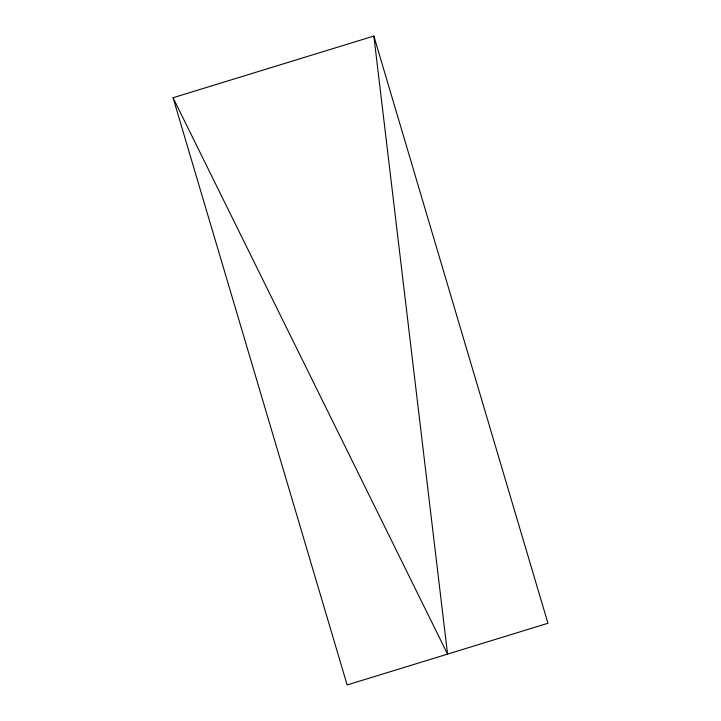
<?xml version="1.0" encoding="UTF-8"?>
<svg xmlns="http://www.w3.org/2000/svg" width="721" height="721" viewBox="0 0 721 721"><rect width="100%" height="100%" fill="white"/><g stroke="black" fill="none" stroke-linecap="round" stroke-linejoin="round"><path stroke-width="1.08" d="M173.049 97.732L373.857 36.05L547.951 623.268L347.143 684.95L173.049 97.732L447.552 654.109L373.857 36.05"/></g></svg>
